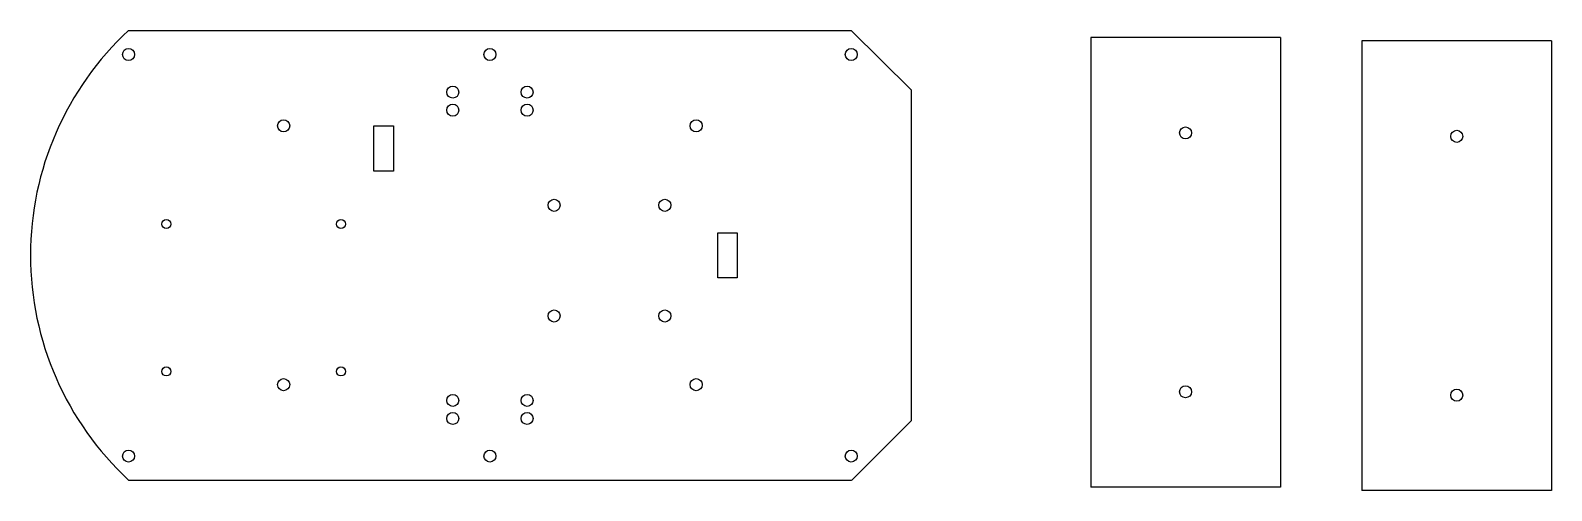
# Model space of a CAD drawing. Header units: millimetres. Extents: x 1408 to 1913, y 1235 to 1387.
import ezdxf

# ---------------------------------------------------------------- set-up
doc = ezdxf.new("R2010")
doc.units = ezdxf.units.MM

msp = doc.modelspace()

# ---------------------------------------------------------------- linework, layer by layer
for p, q in [((1440.45, 1387.48), (1680.45, 1387.48)), ((1440.45, 1387.48), (1460.45, 1387.48)), ((1680.45, 1387.48), (1700.34, 1367.77)), ((1759.96, 1385.12), (1759.96, 1235.69)), ((1822.96, 1385.12), (1759.96, 1385.12)), ((1822.96, 1385.12), (1822.96, 1235.69)), ((1850.01, 1384), (1850.01, 1234.57)), ((1913.01, 1384), (1850.01, 1384)), ((1913.01, 1384), (1913.01, 1234.57)), ((1548.11, 1368.98), (1548.11, 1368.98)), ((1700.34, 1367.77), (1700.34, 1257.77)), ((1521.89, 1348.24), (1521.89, 1355.74)), ((1521.89, 1355.74), (1528.39, 1355.74)), ((1528.39, 1355.74), (1528.39, 1340.74)), ((1521.89, 1340.74), (1521.89, 1348.24)), ((1528.39, 1340.74), (1521.89, 1340.74)), ((1636.11, 1312.77), (1636.11, 1320.27)), ((1636.11, 1320.27), (1642.61, 1320.27)), ((1642.61, 1320.27), (1642.61, 1305.27)), ((1636.11, 1305.27), (1636.11, 1312.77)), ((1642.61, 1305.27), (1636.11, 1305.27)), ((1548.11, 1256.55), (1548.11, 1256.55)), ((1700.34, 1257.77), (1680.57, 1237.93)), ((1440.45, 1238.05), (1680.45, 1238.05)), ((1822.96, 1235.69), (1759.96, 1235.69)), ((1913.01, 1234.57), (1850.01, 1234.57))]:
    msp.add_line(p, q)
for centre, radius in [((1440.45, 1379.48), 2), ((1560.45, 1379.48), 2), ((1680.45, 1379.48), 2), ((1548.11, 1366.98), 2), ((1572.77, 1366.98), 2), ((1548.11, 1360.98), 2), ((1572.79, 1360.98), 2), ((1491.95, 1355.77), 2), ((1628.95, 1355.77), 2), ((1791.46, 1353.41), 2), ((1881.51, 1352.28), 2), ((1581.76, 1329.36), 2), ((1618.53, 1329.36), 2), ((1452.97, 1323.15), 1.5), ((1510.97, 1323.15), 1.5), ((1581.76, 1292.59), 2), ((1618.53, 1292.59), 2), ((1452.97, 1274.15), 1.5), ((1510.97, 1274.15), 1.5), ((1491.95, 1269.77), 2), ((1628.95, 1269.77), 2), ((1791.46, 1267.41), 2), ((1881.51, 1266.29), 2), ((1548.11, 1264.55), 2), ((1572.79, 1264.55), 2), ((1548.11, 1258.55), 2), ((1572.77, 1258.55), 2), ((1440.45, 1246.05), 2), ((1560.45, 1246.05), 2), ((1680.45, 1246.05), 2)]:
    msp.add_circle(centre, radius)
msp.add_arc((1509.78, 1312.77), 101.92, 132.859, 227.141)

doc.saveas('drawing.dxf')
